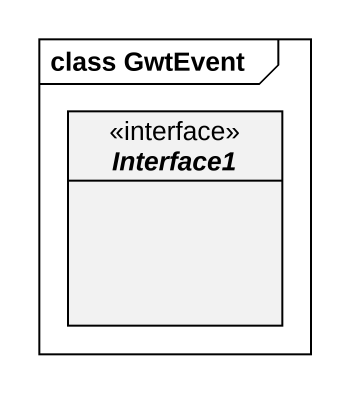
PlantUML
@startuml
mainframe class GwtEvent
hide circle
hide empty members
interface Interface1 <<interface>>
@enduml
